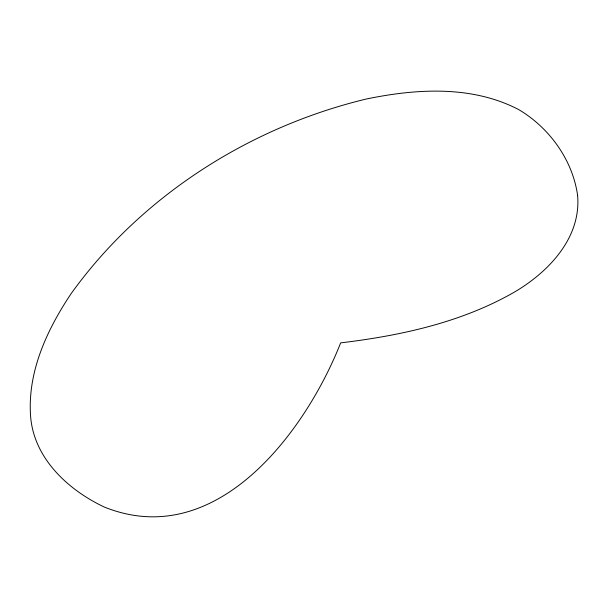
<?xml version="1.0" encoding="UTF-8"?>
<svg xmlns="http://www.w3.org/2000/svg" width="608" height="608" viewBox="0 0 608 608"><rect width="100%" height="100%" fill="white"/><g stroke="black" fill="none" stroke-linecap="round" stroke-linejoin="round"><path stroke-width="0.91" d="M577.6 195.381C581.362 238.017 548.264 272.338 514.011 292.326C461.145 322.544 400.573 335.684 340.655 342.874C304.92 433.375 215.483 551.965 104.112 506.966C67.61 489.668 32.992 457.566 30.499 414.838C27.763 370.812 47.378 329.057 71.341 293.33C141.565 195.814 249.607 127.186 365.94 99.096C416.267 88.639 472.051 85.112 518.974 109.744C549.48 127.938 572.614 159.95 577.6 195.381"/></g></svg>
